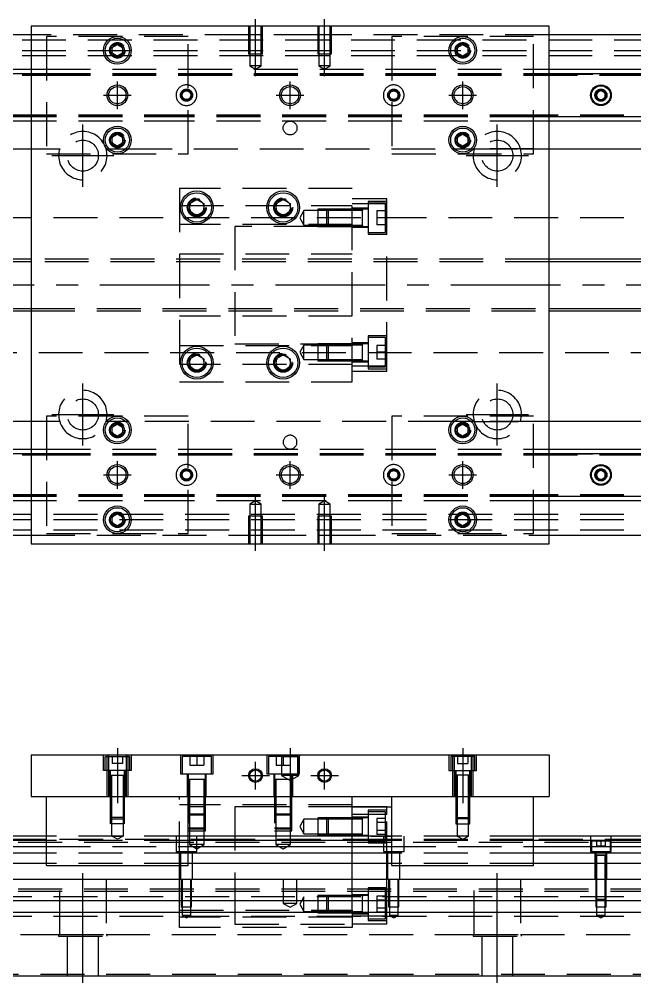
# Model space of a CAD drawing. Extents: x -10 to 668, y -259 to 77.
# Drawn here: x 151.6 to 329.8, y -202.1 to 77 of the extents above; entities that cross this region are included whole.
import ezdxf

# ---------------------------------------------------------------- set-up
doc = ezdxf.new("R2010")
doc.units = 0
doc.linetypes.add('CENTER', pattern=[50.8, 31.75, -6.35, 6.35, -6.35])
doc.linetypes.add('DASHED', pattern=[19.05, 12.7, -6.35])
doc.layers.get('0').update_dxf_attribs({"linetype": 'CONTINUOUS'})
doc.layers.add('CENTER', color=1, linetype='CENTER')

msp = doc.modelspace()

# ---------------------------------------------------------------- linework, layer by layer
at = {"color": 7, "linetype": 'CONTINUOUS'}
for p, q in [((155, 75), (155, -75)), ((305, 75), (155, 75)), ((305, -75), (305, 75)), ((155, 72.5), (0, 72.5)), ((460, 72.5), (305, 72.5)), ((178.5, 68.866026), (180, 69.73205)), ((178.5, 67.133974), (178.5, 68.866026)), ((180, 66.26795), (178.5, 67.133974)), ((180, 69.73205), (181.5, 68.866026)), ((181.5, 67.133974), (180, 66.26795)), ((181.5, 68.866026), (181.5, 67.133974)), ((278.5, 68.866026), (280, 69.73205)), ((278.5, 67.133974), (278.5, 68.866026)), ((280, 66.26795), (278.5, 67.133974)), ((280, 69.73205), (281.5, 68.866026)), ((281.5, 67.133974), (280, 66.26795)), ((281.5, 68.866026), (281.5, 67.133974)), ((0, 62.5), (155, 62.5)), ((305, 62.5), (460, 62.5)), ((0, 61.247728), (155, 61.247728)), ((305, 61.247728), (460, 61.247728)), ((318.75, 55.721688), (320, 56.443376)), ((320, 56.443376), (321.25, 55.721688)), ((318.75, 54.278312), (318.75, 55.721688)), ((320, 53.556624), (318.75, 54.278312)), ((321.25, 54.278312), (320, 53.556624)), ((321.25, 55.721688), (321.25, 54.278312)), ((155, 48.752272), (0, 48.752272)), ((155, 47.5), (0, 47.5)), ((460, 48.752272), (305, 48.752272)), ((460, 47.5), (305, 47.5)), ((178.5, 42.866026), (180, 43.73205)), ((178.5, 41.133974), (178.5, 42.866026)), ((180, 43.73205), (181.5, 42.866026)), ((181.5, 42.866026), (181.5, 41.133974)), ((278.5, 42.866026), (280, 43.73205)), ((278.5, 41.133974), (278.5, 42.866026)), ((280, 43.73205), (281.5, 42.866026)), ((281.5, 42.866026), (281.5, 41.133974)), ((56.708204, 39.5), (155, 39.5)), ((180, 40.26795), (178.5, 41.133974)), ((181.5, 41.133974), (180, 40.26795)), ((280, 40.26795), (278.5, 41.133974)), ((281.5, 41.133974), (280, 40.26795)), ((305, 39.5), (403.291796, 39.5)), ((201, 23.6547), (203, 24.809402)), ((201, 21.3453), (201, 23.6547)), ((203, 24.809402), (205, 23.6547)), ((205, 23.6547), (205, 21.3453)), ((226, 23.6547), (228, 24.809402)), ((226, 21.3453), (226, 23.6547)), ((228, 24.809402), (230, 23.6547)), ((230, 23.6547), (230, 21.3453)), ((203, 20.190598), (201, 21.3453)), ((205, 21.3453), (203, 20.190598)), ((228, 20.190598), (226, 21.3453)), ((230, 21.3453), (228, 20.190598)), ((248, 21.585572), (240.6, 21.585572)), ((240.6, 17.385572), (248, 17.385572)), ((155, 7.5), (40.5, 7.5)), ((410, 7.5), (305, 7.5)), ((40.5, -7.5), (155, -7.5)), ((305, -7.5), (410, -7.5)), ((248, -17.385572), (240.6, -17.385572)), ((201, -21.3453), (203, -20.190598)), ((201, -23.6547), (201, -21.3453)), ((203, -20.190598), (205, -21.3453)), ((205, -21.3453), (205, -23.6547)), ((226, -21.3453), (228, -20.190598)), ((226, -23.6547), (226, -21.3453)), ((228, -20.190598), (230, -21.3453)), ((230, -21.3453), (230, -23.6547)), ((240.6, -21.585572), (248, -21.585572)), ((203, -24.809402), (201, -23.6547)), ((205, -23.6547), (203, -24.809402)), ((228, -24.809402), (226, -23.6547)), ((230, -23.6547), (228, -24.809402)), ((155, -39.5), (56.708204, -39.5)), ((178.5, -41.133974), (180, -40.26795)), ((178.5, -42.866026), (178.5, -41.133974)), ((180, -40.26795), (181.5, -41.133974)), ((181.5, -41.133974), (181.5, -42.866026)), ((278.5, -41.133974), (280, -40.26795)), ((278.5, -42.866026), (278.5, -41.133974)), ((280, -40.26795), (281.5, -41.133974)), ((281.5, -41.133974), (281.5, -42.866026)), ((403.291796, -39.5), (305, -39.5)), ((180, -43.73205), (178.5, -42.866026)), ((181.5, -42.866026), (180, -43.73205)), ((280, -43.73205), (278.5, -42.866026)), ((281.5, -42.866026), (280, -43.73205)), ((0, -47.5), (155, -47.5)), ((0, -48.752272), (155, -48.752272)), ((305, -47.5), (460, -47.5)), ((305, -48.752272), (460, -48.752272)), ((318.75, -54.278312), (320, -53.556624)), ((318.75, -55.721688), (318.75, -54.278312)), ((320, -56.443376), (318.75, -55.721688)), ((320, -53.556624), (321.25, -54.278312)), ((321.25, -55.721688), (320, -56.443376)), ((321.25, -54.278312), (321.25, -55.721688)), ((155, -61.247728), (0, -61.247728)), ((460, -61.247728), (305, -61.247728)), ((155, -62.5), (0, -62.5)), ((460, -62.5), (305, -62.5)), ((178.5, -67.133974), (180, -66.26795)), ((180, -66.26795), (181.5, -67.133974)), ((278.5, -67.133974), (280, -66.26795)), ((280, -66.26795), (281.5, -67.133974)), ((178.5, -68.866026), (178.5, -67.133974)), ((180, -69.73205), (178.5, -68.866026)), ((181.5, -68.866026), (180, -69.73205)), ((181.5, -67.133974), (181.5, -68.866026)), ((278.5, -68.866026), (278.5, -67.133974)), ((280, -69.73205), (278.5, -68.866026)), ((281.5, -68.866026), (280, -69.73205)), ((281.5, -67.133974), (281.5, -68.866026)), ((0, -72.5), (155, -72.5)), ((305, -72.5), (460, -72.5)), ((155, -75), (305, -75)), ((155, -136.12), (155, -148.12)), ((155, -136.12), (305, -136.12)), ((305, -136.12), (305, -148.12)), ((155, -148.12), (305, -148.12)), ((159.5, -168.12), (159.5, -148.12)), ((200.5, -168.12), (200.5, -148.12)), ((248, -159.62), (248, -148.12)), ((259.5, -168.12), (259.5, -148.12)), ((300.5, -168.12), (300.5, -148.12)), ((248, -151.12), (259.5, -151.12)), ((159.5, -159.62), (0, -159.62)), ((159.5, -160.872272), (0, -160.872272)), ((259.5, -159.62), (200.5, -159.62)), ((259.5, -160.872272), (200.5, -160.872272)), ((460, -159.62), (300.5, -159.62)), ((460, -160.872272), (300.5, -160.872272)), ((0, -162.64668), (159.5, -162.64668)), ((159.5, -164.543076), (0, -164.543076)), ((200.5, -162.64668), (259.5, -162.64668)), ((259.5, -164.543076), (200.5, -164.543076)), ((300.5, -162.64668), (460, -162.64668)), ((460, -164.543076), (300.5, -164.543076)), ((159.5, -167.597372), (0, -167.597372)), ((159.5, -168.12), (200.5, -168.12)), ((259.5, -167.597372), (200.5, -167.597372)), ((259.5, -168.12), (300.5, -168.12)), ((460, -167.597372), (300.5, -167.597372)), ((0, -172.12), (460, -172.12)), ((460, -178.42), (0, -178.42)), ((460, -181.82), (0, -181.82)), ((0, -200.12), (460, -200.12))]:
    msp.add_line(p, q, dxfattribs=at)
at = {"color": 3, "linetype": 'DASHED'}
for p, q in [((218.000006, 75), (218.000006, 67)), ((218.35, 75), (218.35, 67)), ((221.65, 67), (221.65, 75)), ((221.999994, 67), (221.999994, 75)), ((238.000006, 75), (238.000006, 67)), ((238.35, 75), (238.35, 67)), ((241.65, 67), (241.65, 75)), ((241.999994, 67), (241.999994, 75)), ((0, 71), (460, 71)), ((218.000006, 72.5), (155, 72.5)), ((200.5, 72), (159.5, 72)), ((159.5, 72), (159.5, 38)), ((200.5, 38), (200.5, 72)), ((221.999994, 72.5), (218.000006, 72.5)), ((238.000006, 72.5), (221.999994, 72.5)), ((241.999994, 72.5), (238.000006, 72.5)), ((305, 72.5), (241.999994, 72.5)), ((300.5, 72), (259.5, 72)), ((259.5, 72), (259.5, 38)), ((300.5, 38), (300.5, 72)), ((0, 68), (460, 68)), ((181.973226, 68.326156), (182, 68)), ((218.000006, 67), (221.999994, 67)), ((218.35, 67), (218.35, 63.5)), ((221.65, 63.5), (221.65, 67)), ((238.000006, 67), (241.999994, 67)), ((238.35, 67), (238.35, 63.5)), ((241.65, 63.5), (241.65, 67)), ((278, 68), (278.023172, 68.30356)), ((0, 66.5), (460, 66.5)), ((155, 62.5), (159.5, 62.5)), ((159.5, 62.5), (200.5, 62.5)), ((200.5, 62.5), (259.5, 62.5)), ((221.65, 63.5), (218.35, 63.5)), ((218.35, 63.5), (220, 62.547372)), ((220, 62.547372), (221.65, 63.5)), ((241.65, 63.5), (238.35, 63.5)), ((238.35, 63.5), (240, 62.547372)), ((240, 62.547372), (241.65, 63.5)), ((259.5, 62.5), (300.5, 62.5)), ((300.5, 62.5), (305, 62.5)), ((0, 61.1147), (155, 61.1147)), ((0, 61.1), (159.5, 61.1)), ((0, 60.8), (159.5, 60.8)), ((155, 61.247728), (159.5, 61.247728)), ((155, 61.1147), (159.5, 61.1147)), ((159.5, 61.247728), (200.5, 61.247728)), ((159.5, 61.1147), (200.5, 61.1147)), ((159.5, 61.1), (200.5, 61.1)), ((159.5, 60.8), (200.5, 60.8)), ((200.5, 61.247728), (259.5, 61.247728)), ((200.5, 61.1147), (259.5, 61.1147)), ((200.5, 61.1), (259.5, 61.1)), ((200.5, 60.8), (259.5, 60.8)), ((259.5, 61.247728), (300.5, 61.247728)), ((259.5, 61.1147), (300.5, 61.1147)), ((259.5, 61.1), (300.5, 61.1)), ((259.5, 60.8), (300.5, 60.8)), ((300.5, 61.247728), (305, 61.247728)), ((300.5, 61.1147), (305, 61.1147)), ((300.5, 61.1), (460, 61.1)), ((300.5, 60.8), (460, 60.8)), ((305, 61.1147), (460, 61.1147)), ((318.5, 55), (318.52041, 55.24661)), ((159.5, 49.2), (0, 49.2)), ((159.5, 48.9), (0, 48.9)), ((155, 48.8853), (0, 48.8853)), ((159.5, 48.8853), (155, 48.8853)), ((159.5, 48.752272), (155, 48.752272)), ((159.5, 47.5), (155, 47.5)), ((200.5, 49.2), (159.5, 49.2)), ((200.5, 48.9), (159.5, 48.9)), ((200.5, 48.8853), (159.5, 48.8853)), ((200.5, 48.752272), (159.5, 48.752272)), ((200.5, 47.5), (159.5, 47.5)), ((259.5, 49.2), (200.5, 49.2)), ((259.5, 48.9), (200.5, 48.9)), ((259.5, 48.8853), (200.5, 48.8853)), ((259.5, 48.752272), (200.5, 48.752272)), ((259.5, 47.5), (200.5, 47.5)), ((300.5, 49.2), (259.5, 49.2)), ((300.5, 48.9), (259.5, 48.9)), ((300.5, 48.8853), (259.5, 48.8853)), ((300.5, 48.752272), (259.5, 48.752272)), ((300.5, 47.5), (259.5, 47.5)), ((460, 49.2), (300.5, 49.2)), ((460, 48.9), (300.5, 48.9)), ((305, 48.8853), (300.5, 48.8853)), ((305, 48.752272), (300.5, 48.752272)), ((305, 47.5), (300.5, 47.5)), ((460, 48.8853), (305, 48.8853)), ((181.973226, 42.326156), (182, 42)), ((281.973226, 42.326156), (282, 42)), ((155, 39.5), (163.291796, 39.5)), ((176.708204, 39.5), (176.877502, 39.5)), ((176.877502, 39.5), (177.55051, 39.5)), ((177.55051, 39.5), (182.44949, 39.5)), ((182.44949, 39.5), (183.122498, 39.5)), ((183.122498, 39.5), (276.877502, 39.5)), ((276.877502, 39.5), (277.55051, 39.5)), ((277.55051, 39.5), (282.44949, 39.5)), ((282.44949, 39.5), (283.122498, 39.5)), ((283.122498, 39.5), (300.5, 39.5)), ((300.5, 39.5), (283.291796, 39.5)), ((296.708204, 39.5), (305, 39.5)), ((159.5, 38), (200.5, 38)), ((259.5, 38), (300.5, 38)), ((198, 28), (198, -28)), ((248, 28), (198, 28)), ((248, -28), (248, 28)), ((198, 23), (248, 23)), ((200.5, 22.5), (200.512884, 22.753488)), ((225.5, 22.5), (225.52689, 22.865682)), ((258, 25), (248, 25)), ((258, 23.49468), (248, 23.49468)), ((252.6, 24.235572), (252.6, 14.735572)), ((258, 24.235572), (252.6, 24.235572)), ((257.6, 23.735572), (252.6, 23.735572)), ((257.6, 15.235572), (257.6, 23.735572)), ((258, 23.49468), (258, 25)), ((258, -23.49468), (258, 23.49468)), ((234, 21.585572), (232.787564, 19.485572)), ((234, 17.385572), (234, 21.585572)), ((238, 21.585572), (234, 21.585572)), ((238, 21.985566), (238, 16.985576)), ((241, 21.985566), (238, 21.985566)), ((240.6, 21.585572), (238, 21.585572)), ((241, 21.985572), (240.6, 21.585572)), ((240.6, 17.385572), (240.6, 21.585572)), ((248, 21.585572), (240.6, 21.585572)), ((241, 21.985572), (241, 16.985572)), ((248, 21.985566), (241, 21.985566)), ((252.6, 22.235572), (248, 22.235572)), ((251.005, 21.985572), (248, 21.98557)), ((251, 21.585572), (248, 21.585572)), ((252.6, 21.985572), (250.995, 21.985572)), ((251, 16.985566), (251, 21.985576)), ((251, 21.585572), (251, 21.985576)), ((251, 21.728174), (251, 21.985572)), ((251, 21.985572), (251, 21.728122)), ((251, 17.24302), (251, 21.728174)), ((251, 17.385572), (251, 21.585572)), ((255.1, 21.485572), (255.1, 19.485572)), ((257.6, 21.485572), (255.1, 21.485572)), ((460, 19.5), (61.969694, 19.5)), ((248, 17.5), (198, 17.5)), ((214, 17), (214, -17)), ((238, 17), (214, 17)), ((232.787564, 19.485572), (234, 17.385572)), ((234, 17.385572), (238, 17.385572)), ((238, 17.385572), (240.6, 17.385572)), ((248, 17), (238, 17)), ((238, 16.985576), (241, 16.985576)), ((240.6, 17.385572), (241, 16.985572)), ((240.6, 17.385572), (248, 17.385572)), ((241, 16.985576), (248, 16.985576)), ((248, 17.385572), (251, 17.385572)), ((248, 16.985574), (251.005, 16.985572)), ((250.995, 16.985572), (252.6, 16.985572)), ((251, 16.985566), (251, 17.385572)), ((251, 17.243038), (251, 16.985572)), ((251, 16.985572), (251, 17.24302)), ((257.6, 19.485572), (255.1, 19.485572)), ((255.1, 19.485572), (255.1, 17.485572)), ((257.6, 17.485572), (255.1, 17.485572)), ((248, 16.735572), (252.6, 16.735572)), ((252.6, 15.235572), (257.6, 15.235572)), ((252.6, 14.735572), (258, 14.735572)), ((198, 9), (248, 9)), ((305, 7.5), (155, 7.5)), ((305, 6.75), (155, 6.75)), ((155, -6.75), (305, -6.75)), ((155, -7.5), (305, -7.5)), ((248, -9), (198, -9)), ((252.6, -16.735572), (248, -16.735572)), ((252.6, -14.735572), (252.6, -24.235572)), ((258, -14.735572), (252.6, -14.735572)), ((257.6, -15.235572), (252.6, -15.235572)), ((257.6, -23.735572), (257.6, -15.235572)), ((61.969694, -19.5), (460, -19.5)), ((198, -17.5), (248, -17.5)), ((214, -17), (238, -17)), ((234, -17.385572), (232.787564, -19.485572)), ((232.787564, -19.485572), (234, -21.585572)), ((234, -21.585572), (234, -17.385572)), ((238, -17.385572), (234, -17.385572)), ((238, -16.985576), (238, -21.985566)), ((241, -16.985576), (238, -16.985576)), ((238, -17), (248, -17)), ((240.6, -17.385572), (238, -17.385572)), ((241, -16.985572), (240.6, -17.385572)), ((240.6, -21.585572), (240.6, -17.385572)), ((248, -17.385572), (240.6, -17.385572)), ((241, -16.985572), (241, -21.985572)), ((248, -16.985576), (241, -16.985576)), ((251.005, -16.985572), (248, -16.985574)), ((251, -17.385572), (248, -17.385572)), ((252.6, -16.985572), (250.995, -16.985572)), ((251, -21.985576), (251, -16.985566)), ((251, -21.985576), (251, -16.985566)), ((251, -17.385572), (251, -16.985566)), ((251, -17.24297), (251, -16.985572)), ((251, -16.985572), (251, -17.24302)), ((251, -21.728122), (251, -17.24297)), ((251, -21.585572), (251, -17.385572)), ((255.1, -17.485572), (255.1, -19.485572)), ((257.6, -17.485572), (255.1, -17.485572)), ((257.6, -19.485572), (255.1, -19.485572)), ((255.1, -19.485572), (255.1, -21.485572)), ((205.483582, -22.213962), (205.5, -22.5)), ((230.483582, -22.213962), (230.5, -22.5)), ((234, -21.585572), (238, -21.585572)), ((238, -21.585572), (240.6, -21.585572)), ((238, -21.985566), (241, -21.985566)), ((240.6, -21.585572), (241, -21.985572)), ((240.6, -21.585572), (248, -21.585572)), ((241, -21.985566), (248, -21.985566)), ((248, -21.585572), (251, -21.585572)), ((248, -21.98557), (251.005, -21.985572)), ((248, -22.235572), (252.6, -22.235572)), ((250.995, -21.985572), (252.6, -21.985572)), ((251, -21.985576), (251, -21.585572)), ((251, -21.728104), (251, -21.985572)), ((251, -21.985572), (251, -21.728122)), ((257.6, -21.485572), (255.1, -21.485572)), ((248, -23), (198, -23)), ((258, -23.49468), (248, -23.49468)), ((258, -25), (248, -25)), ((252.6, -23.735572), (257.6, -23.735572)), ((252.6, -24.235572), (258, -24.235572)), ((258, -25), (258, -23.49468)), ((198, -28), (248, -28)), ((159.5, -38), (159.5, -72)), ((200.5, -38), (159.5, -38)), ((200.5, -72), (200.5, -38)), ((259.5, -38), (259.5, -72)), ((300.5, -38), (259.5, -38)), ((300.5, -72), (300.5, -38)), ((163.291796, -39.5), (155, -39.5)), ((176.877502, -39.5), (176.708204, -39.5)), ((177.55051, -39.5), (176.877502, -39.5)), ((182.44949, -39.5), (177.55051, -39.5)), ((181.973226, -41.673844), (182, -42)), ((183.122498, -39.5), (182.44949, -39.5)), ((276.877502, -39.5), (183.122498, -39.5)), ((277.55051, -39.5), (276.877502, -39.5)), ((282.44949, -39.5), (277.55051, -39.5)), ((278, -42), (278.030168, -41.653934)), ((283.122498, -39.5), (282.44949, -39.5)), ((300.5, -39.5), (283.122498, -39.5)), ((283.291796, -39.5), (300.5, -39.5)), ((305, -39.5), (296.708204, -39.5)), ((0, -48.8853), (155, -48.8853)), ((0, -48.9), (159.5, -48.9)), ((0, -49.2), (159.5, -49.2)), ((155, -47.5), (159.5, -47.5)), ((155, -48.752272), (159.5, -48.752272)), ((155, -48.8853), (159.5, -48.8853)), ((159.5, -47.5), (200.5, -47.5)), ((159.5, -48.752272), (200.5, -48.752272)), ((159.5, -48.8853), (200.5, -48.8853)), ((159.5, -48.9), (200.5, -48.9)), ((159.5, -49.2), (200.5, -49.2)), ((200.5, -47.5), (259.5, -47.5)), ((200.5, -48.752272), (259.5, -48.752272)), ((200.5, -48.8853), (259.5, -48.8853)), ((200.5, -48.9), (259.5, -48.9)), ((200.5, -49.2), (259.5, -49.2)), ((259.5, -47.5), (300.5, -47.5)), ((259.5, -48.752272), (300.5, -48.752272)), ((259.5, -48.8853), (300.5, -48.8853)), ((259.5, -48.9), (300.5, -48.9)), ((259.5, -49.2), (300.5, -49.2)), ((300.5, -47.5), (305, -47.5)), ((300.5, -48.752272), (305, -48.752272)), ((300.5, -48.8853), (305, -48.8853)), ((300.5, -48.9), (460, -48.9)), ((300.5, -49.2), (460, -49.2)), ((305, -48.8853), (460, -48.8853)), ((321.477374, -54.74045), (321.5, -55)), ((159.5, -60.8), (0, -60.8)), ((159.5, -61.1), (0, -61.1)), ((155, -61.1147), (0, -61.1147)), ((159.5, -61.1147), (155, -61.1147)), ((159.5, -61.247728), (155, -61.247728)), ((200.5, -60.8), (159.5, -60.8)), ((200.5, -61.1), (159.5, -61.1)), ((200.5, -61.1147), (159.5, -61.1147)), ((200.5, -61.247728), (159.5, -61.247728)), ((259.5, -60.8), (200.5, -60.8)), ((259.5, -61.1), (200.5, -61.1)), ((259.5, -61.1147), (200.5, -61.1147)), ((259.5, -61.247728), (200.5, -61.247728)), ((300.5, -60.8), (259.5, -60.8)), ((300.5, -61.1), (259.5, -61.1)), ((300.5, -61.1147), (259.5, -61.1147)), ((300.5, -61.247728), (259.5, -61.247728)), ((460, -60.8), (300.5, -60.8)), ((460, -61.1), (300.5, -61.1)), ((305, -61.1147), (300.5, -61.1147)), ((305, -61.247728), (300.5, -61.247728)), ((460, -61.1147), (305, -61.1147)), ((159.5, -62.5), (155, -62.5)), ((200.5, -62.5), (159.5, -62.5)), ((259.5, -62.5), (200.5, -62.5)), ((220, -62.547372), (218.35, -63.5)), ((218.35, -63.5), (220, -63.5)), ((218.35, -63.5), (218.35, -67)), ((221.65, -63.5), (220, -62.547372)), ((220, -63.5), (221.65, -63.5)), ((221.65, -67), (221.65, -63.5)), ((240, -62.547372), (238.35, -63.5)), ((238.35, -63.5), (240, -63.5)), ((238.35, -63.5), (238.35, -67)), ((241.65, -63.5), (240, -62.547372)), ((240, -63.5), (241.65, -63.5)), ((241.65, -67), (241.65, -63.5)), ((300.5, -62.5), (259.5, -62.5)), ((305, -62.5), (300.5, -62.5)), ((460, -66.5), (0, -66.5)), ((460, -68), (0, -68)), ((178, -68), (178.023172, -67.69644)), ((221.999994, -67), (218.000006, -67)), ((218.000006, -67), (218.000006, -75)), ((218.35, -67), (218.35, -75)), ((221.65, -75), (221.65, -67)), ((221.999994, -75), (221.999994, -67)), ((241.999994, -67), (238.000006, -67)), ((238.000006, -67), (238.000006, -75)), ((238.35, -67), (238.35, -75)), ((241.65, -75), (241.65, -67)), ((241.999994, -75), (241.999994, -67)), ((278, -68), (278.023172, -67.69644)), ((460, -71), (0, -71)), ((155, -72.5), (218.000006, -72.5)), ((159.5, -72), (200.5, -72)), ((218.000006, -72.5), (221.999994, -72.5)), ((221.999994, -72.5), (238.000006, -72.5)), ((238.000006, -72.5), (241.999994, -72.5)), ((241.999994, -72.5), (305, -72.5)), ((259.5, -72), (300.5, -72)), ((176, -140.62), (176, -136.12)), ((176.5, -136.62), (183.5, -136.62)), ((176.5, -140.62), (176.5, -136.62)), ((177.000006, -136.62), (177.000006, -136.12)), ((177.000006, -140.62), (177.000006, -136.62)), ((177.5, -148.12), (177.5, -136.12)), ((178.5, -136.62), (178.5, -138.62)), ((180, -136.62), (180, -138.62)), ((181.5, -136.62), (181.5, -138.62)), ((182.5, -136.12), (182.5, -148.12)), ((182.999994, -136.12), (182.999994, -136.62)), ((182.999994, -136.62), (182.999994, -140.62)), ((183.5, -136.62), (183.5, -140.62)), ((184, -136.12), (184, -140.62)), ((198.25, -136.12), (198.25, -141.62)), ((207.25, -136.62), (198.75, -136.62)), ((198.75, -136.62), (198.75, -141.62)), ((201, -136.62), (201, -139.12)), ((203, -136.62), (203, -139.12)), ((205, -136.62), (205, -139.12)), ((207.25, -141.62), (207.25, -136.62)), ((207.75, -141.62), (207.75, -136.12)), ((223.25, -136.12), (223.25, -141.62)), ((232.25, -136.62), (223.75, -136.62)), ((223.75, -136.62), (223.75, -141.62)), ((226, -136.62), (226, -139.12)), ((227.5, -136.62), (227, -136.12)), ((227.5, -136.62), (227.5, -142.12)), ((227.5, -136.62), (232.5, -136.62)), ((228, -136.62), (228, -139.12)), ((230, -136.62), (230, -139.12)), ((232.25, -141.62), (232.25, -136.62)), ((232.5, -136.62), (233, -136.12)), ((232.5, -142.12), (232.5, -136.62)), ((232.75, -141.62), (232.75, -136.12)), ((276, -136.12), (276, -140.62)), ((283.5, -136.62), (276.5, -136.62)), ((276.5, -136.62), (276.5, -140.62)), ((277.000006, -136.12), (277.000006, -136.62)), ((277.000006, -136.62), (277.000006, -140.62)), ((277.5, -136.12), (277.5, -148.12)), ((278.5, -136.62), (278.5, -138.62)), ((280, -136.62), (280, -138.62)), ((281.5, -136.62), (281.5, -138.62)), ((282.5, -148.12), (282.5, -136.12)), ((282.999994, -136.62), (282.999994, -136.12)), ((282.999994, -140.62), (282.999994, -136.62)), ((283.5, -140.62), (283.5, -136.62)), ((284, -140.62), (284, -136.12)), ((180, -138.62), (178.5, -138.62)), ((181.5, -138.62), (180, -138.62)), ((201, -139.12), (203, -139.12)), ((203, -139.12), (205, -139.12)), ((226, -139.12), (228, -139.12)), ((228, -139.12), (230, -139.12)), ((278.5, -138.62), (280, -138.62)), ((280, -138.62), (281.5, -138.62)), ((184, -140.62), (176, -140.62)), ((177.000006, -148.12), (177.000006, -140.62)), ((177.75, -148.12), (177.75, -140.62)), ((177.999994, -142.02), (182.000006, -142.02)), ((177.999994, -142.02), (182.000006, -142.02)), ((177.999994, -142.02), (182.000006, -142.02)), ((178, -142.02), (178, -140.62)), ((178, -142.02), (178, -142.015)), ((178, -142.02), (178.216668, -142.02)), ((178, -142.025), (178, -142.02)), ((178, -148.12), (178, -142.02)), ((178.216668, -142.02), (181.783292, -142.02)), ((178.35, -148.12), (178.35, -142.02)), ((181.65, -142.02), (181.65, -148.12)), ((181.783292, -142.02), (182, -142.02)), ((182, -140.62), (182, -142.02)), ((182, -142.015), (182, -142.02)), ((182, -142.02), (182, -142.025)), ((182, -142.02), (182, -148.12)), ((182.25, -140.62), (182.25, -148.12)), ((182.999994, -140.62), (182.999994, -148.12)), ((198.25, -141.62), (207.75, -141.62)), ((200.25, -141.62), (200.25, -148.12)), ((200.5, -141.62), (200.5, -143.22)), ((205.5, -143.22), (205.5, -141.62)), ((205.75, -148.12), (205.75, -141.62)), ((223.25, -141.62), (232.75, -141.62)), ((225.25, -141.62), (225.25, -148.12)), ((225.5, -141.62), (225.5, -143.22)), ((232.5, -142.12), (227.5, -142.12)), ((227.5, -142.12), (230, -143.563376)), ((230, -143.563376), (232.5, -142.12)), ((230.5, -143.22), (230.5, -141.62)), ((230.75, -148.12), (230.75, -141.62)), ((276, -140.62), (284, -140.62)), ((277.000006, -140.62), (277.000006, -148.12)), ((277.75, -140.62), (277.75, -148.12)), ((282.000006, -142.02), (277.999994, -142.02)), ((282.000006, -142.02), (277.999994, -142.02)), ((282.000006, -142.02), (277.999994, -142.02)), ((278, -140.62), (278, -142.02)), ((278, -142.015), (278, -142.02)), ((278.216708, -142.02), (278, -142.02)), ((278, -142.02), (278, -142.025)), ((278, -142.02), (278, -148.12)), ((281.783332, -142.02), (278.216708, -142.02)), ((278.35, -142.02), (278.35, -148.12)), ((281.65, -148.12), (281.65, -142.02)), ((282, -142.02), (281.783332, -142.02)), ((282, -142.02), (282, -140.62)), ((282, -142.02), (282, -142.015)), ((282, -142.025), (282, -142.02)), ((282, -148.12), (282, -142.02)), ((282.25, -148.12), (282.25, -140.62)), ((282.999994, -148.12), (282.999994, -140.62)), ((205.500006, -143.22), (200.499994, -143.22)), ((200.5, -143.215), (200.5, -143.22)), ((200.757468, -143.22), (200.5, -143.22)), ((200.5, -143.22), (200.5, -143.225)), ((200.5, -143.22), (200.500006, -158.12)), ((205.242552, -143.22), (200.757468, -143.22)), ((200.9, -143.22), (200.9, -148.12)), ((205.1, -148.12), (205.1, -143.22)), ((205.5, -143.22), (205.242552, -143.22)), ((205.5, -143.22), (205.5, -143.215)), ((205.5, -143.225), (205.5, -143.22)), ((205.5, -148.12), (205.5, -143.22)), ((230.500006, -143.22), (225.499994, -143.22)), ((225.5, -143.215), (225.5, -143.22)), ((225.757468, -143.22), (225.5, -143.22)), ((225.5, -143.22), (225.5, -143.225)), ((225.5, -143.22), (225.500006, -158.12)), ((230.242552, -143.22), (225.757468, -143.22)), ((225.9, -143.22), (225.9, -148.12)), ((230.1, -148.12), (230.1, -143.22)), ((230.5, -143.22), (230.242552, -143.22)), ((230.5, -143.22), (230.5, -143.215)), ((230.5, -143.225), (230.5, -143.22)), ((230.5, -148.12), (230.5, -143.22)), ((178, -154.27), (178, -148.12)), ((178.000006, -154.270006), (178.000006, -148.12)), ((178.35, -154.62), (178.35, -148.12)), ((181.65, -148.12), (181.65, -154.62)), ((181.999994, -148.12), (181.999994, -154.270006)), ((182, -148.12), (182, -154.27)), ((198, -168.12), (198, -148.12)), ((248, -150.62), (198, -150.62)), ((200.9, -148.12), (200.9, -153.62)), ((205.1, -153.62), (205.1, -148.12)), ((205.499994, -153.220006), (205.499994, -148.12)), ((205.5, -153.22), (205.5, -148.12)), ((225.9, -148.12), (225.9, -153.62)), ((230.1, -153.62), (230.1, -148.12)), ((230.499994, -153.220006), (230.499994, -148.12)), ((230.5, -153.22), (230.5, -148.12)), ((278, -148.12), (278, -154.27)), ((278.000006, -148.12), (278.000006, -154.270006)), ((278.35, -148.12), (278.35, -154.62)), ((281.65, -154.62), (281.65, -148.12)), ((281.999994, -154.270006), (281.999994, -148.12)), ((282, -154.27), (282, -148.12)), ((200.9, -151.12), (200.5, -151.12)), ((200.5, -153.22), (205.5, -153.22)), ((200.5, -153.22), (200.9, -153.62)), ((205.1, -151.12), (200.9, -151.12)), ((205.5, -151.12), (205.1, -151.12)), ((205.1, -153.62), (205.5, -153.22)), ((205.499994, -158.12), (205.499994, -153.220006)), ((214, -151.12), (214, -181.82)), ((225.5, -151.12), (214, -151.12)), ((225.9, -151.12), (225.5, -151.12)), ((225.5, -153.22), (230.5, -153.22)), ((225.5, -153.22), (225.9, -153.62)), ((230.1, -151.12), (225.9, -151.12)), ((230.5, -151.12), (230.1, -151.12)), ((230.1, -153.62), (230.5, -153.22)), ((230.499994, -158.12), (230.499994, -153.220006)), ((248, -151.12), (230.5, -151.12)), ((253, -151.12), (248, -151.12)), ((253, -153.423062), (248, -153.423062)), ((252.6, -152.12), (252.6, -161.62)), ((258, -152.12), (252.6, -152.12)), ((253, -152.62), (252.6, -152.62)), ((253.35, -151.12), (253, -151.12)), ((253.35, -152.62), (253, -152.62)), ((253.35, -153.423062), (253, -153.423062)), ((256.65, -151.12), (253.35, -151.12)), ((256.65, -152.62), (253.35, -152.62)), ((256.65, -153.423062), (253.35, -153.423062)), ((257, -151.12), (256.65, -151.12)), ((257, -152.62), (256.65, -152.62)), ((257, -153.423062), (256.65, -153.423062)), ((258, -151.12), (257, -151.12)), ((257.6, -152.62), (257, -152.62)), ((258, -153.423062), (257, -153.423062)), ((257.6, -161.12), (257.6, -152.62)), ((258, -153.423062), (258, -151.12)), ((258, -168.12), (258, -153.423062)), ((182, -154.27), (178, -154.27)), ((178.35, -154.62), (178, -154.27)), ((178.000006, -156.12), (178.000006, -154.270006)), ((181.999994, -156.12), (178.000006, -156.12)), ((178.35, -154.62), (181.65, -154.62)), ((178.35, -156.12), (178.35, -154.62)), ((178.35, -159.62), (178.35, -156.12)), ((182, -154.27), (181.65, -154.62)), ((181.65, -154.62), (181.65, -156.12)), ((181.65, -156.12), (181.65, -159.62)), ((181.999994, -154.270006), (181.999994, -156.12)), ((205.1, -153.62), (200.9, -153.62)), ((200.9, -153.62), (200.9, -158.12)), ((205.1, -158.12), (205.1, -153.62)), ((230.1, -153.62), (225.9, -153.62)), ((225.9, -153.62), (225.9, -158.12)), ((230.1, -158.12), (230.1, -153.62)), ((234, -154.77), (232.787564, -156.87)), ((234, -158.97), (234, -154.77)), ((238, -154.77), (234, -154.77)), ((238, -154.370006), (238, -159.369994)), ((240.999994, -154.370006), (238, -154.370006)), ((240.6, -154.77), (238, -154.77)), ((241, -154.37), (240.6, -154.77)), ((240.6, -158.97), (240.6, -154.77)), ((248, -154.77), (240.6, -154.77)), ((248, -154.370006), (240.999994, -154.370006)), ((241, -154.37), (241, -159.37)), ((248, -154.37), (241, -154.37)), ((252.6, -154.12), (248, -154.12)), ((251.005, -154.37), (248, -154.37)), ((251, -154.77), (248, -154.77)), ((252.6, -154.37), (250.995, -154.37)), ((251, -154.77), (251, -154.369994)), ((251, -156.87), (251, -154.369994)), ((251, -159.370006), (251, -154.369994)), ((251, -154.627468), (251, -154.37)), ((251, -154.37), (251, -154.627448)), ((251, -154.627468), (251, -154.37)), ((251, -156.719954), (251, -154.627468)), ((251, -158.97), (251, -154.77)), ((255.1, -154.560598), (255.1, -155.7153)), ((257.6, -154.560598), (255.1, -154.560598)), ((255.1, -155.7153), (255.1, -158.0247)), ((257.6, -155.7153), (255.1, -155.7153)), ((278, -154.27), (282, -154.27)), ((278, -154.27), (278.35, -154.62)), ((278.000006, -154.270006), (278.000006, -156.12)), ((278.000006, -156.12), (281.999994, -156.12)), ((281.65, -154.62), (278.35, -154.62)), ((278.35, -154.62), (278.35, -156.12)), ((278.35, -156.12), (278.35, -159.62)), ((281.65, -154.62), (282, -154.27)), ((281.65, -156.12), (281.65, -154.62)), ((281.65, -159.62), (281.65, -156.12)), ((281.999994, -156.12), (281.999994, -154.270006)), ((200.5, -157.22), (205.5, -157.22)), ((200.5, -157.22), (200.9, -157.62)), ((200.500006, -158.12), (205.499994, -158.12)), ((205.1, -157.62), (200.9, -157.62)), ((200.9, -158.12), (200.9, -162.12)), ((205.1, -157.62), (205.5, -157.22)), ((205.1, -162.12), (205.1, -158.12)), ((225.5, -157.22), (230.5, -157.22)), ((225.5, -157.22), (225.9, -157.62)), ((225.500006, -158.12), (230.499994, -158.12)), ((230.1, -157.62), (225.9, -157.62)), ((225.9, -158.12), (225.9, -162.12)), ((230.1, -157.62), (230.5, -157.22)), ((230.1, -162.12), (230.1, -158.12)), ((232.787564, -156.87), (234, -158.97)), ((234, -158.97), (238, -158.97)), ((238, -158.97), (240.6, -158.97)), ((240.6, -158.97), (248, -158.97)), ((240.6, -158.97), (241, -159.37)), ((240.6, -158.97), (248, -158.97)), ((248, -158.97), (251, -158.97)), ((251, -159.112552), (251, -156.719954)), ((251, -159.370006), (251, -158.97)), ((257.6, -158.0247), (255.1, -158.0247)), ((255.1, -158.0247), (255.1, -159.179402)), ((37, -161.37), (410.005, -161.37)), ((159.5, -160.62), (40.5, -160.62)), ((200.5, -159.62), (159.5, -159.62)), ((214, -160.62), (159.5, -160.62)), ((200.5, -160.872272), (159.5, -160.872272)), ((178.35, -159.62), (181.65, -159.62)), ((180, -160.572628), (178.35, -159.62)), ((181.65, -159.62), (180, -160.572628)), ((197, -159.62), (197, -164.12)), ((203, -164.12), (203, -159.62)), ((206.65, -159.62), (203.35, -159.62)), ((258, -160.62), (214, -160.62)), ((238, -159.369994), (241, -159.369994)), ((241, -159.369994), (248, -159.369994)), ((241, -159.37), (248, -159.369998)), ((248, -159.369998), (251.005, -159.37)), ((248, -172.12), (248, -159.62)), ((250.995, -159.37), (252.6, -159.37)), ((251, -159.37), (251, -159.112552)), ((252.6, -161.12), (257.6, -161.12)), ((252.6, -161.62), (258, -161.62)), ((253.35, -159.62), (259.5, -159.62)), ((257.6, -159.179402), (255.1, -159.179402)), ((300.5, -159.62), (256.65, -159.62)), ((257, -159.62), (257, -164.12)), ((300.5, -160.62), (258, -160.62)), ((300.5, -160.872272), (259.5, -160.872272)), ((263, -164.12), (263, -159.62)), ((281.65, -159.62), (278.35, -159.62)), ((278.35, -159.62), (280, -160.572628)), ((280, -160.572628), (281.65, -159.62)), ((410.005, -160.62), (300.5, -160.62)), ((317, -159.62), (317, -164.12)), ((322.75, -161.12), (317.25, -161.12)), ((317.25, -161.12), (317.25, -164.12)), ((318.75, -161.12), (318.75, -162.42)), ((320, -161.12), (320, -162.42)), ((321.25, -161.12), (321.25, -162.42)), ((322.75, -164.12), (322.75, -161.12)), ((323, -164.12), (323, -159.62)), ((159.5, -162.64668), (200.5, -162.64668)), ((200.5, -164.543076), (159.5, -164.543076)), ((197, -164.12), (203, -164.12)), ((198.25, -164.12), (198.25, -172.12)), ((205.1, -162.12), (200.9, -162.12)), ((200.9, -162.12), (203, -163.332436)), ((201.75, -172.12), (201.75, -164.12)), ((203, -163.332436), (205.1, -162.12)), ((230.1, -162.12), (225.9, -162.12)), ((225.9, -162.12), (228, -163.332436)), ((228, -163.332436), (230.1, -162.12)), ((257, -164.12), (263, -164.12)), ((258.25, -164.12), (258.25, -172.12)), ((259.5, -162.64668), (300.5, -162.64668)), ((300.5, -164.543076), (259.5, -164.543076)), ((261.75, -172.12), (261.75, -164.12)), ((317, -164.12), (323, -164.12)), ((318.25, -164.12), (318.25, -172.12)), ((318.5, -164.12), (318.5, -165.12)), ((318.75, -162.42), (320, -162.42)), ((320, -162.42), (321.25, -162.42)), ((321.5, -165.12), (321.5, -164.12)), ((321.75, -172.12), (321.75, -164.12)), ((321.500006, -165.12), (318.499994, -165.12)), ((319.998804, -165.12), (318.499994, -165.12)), ((318.5, -165.115), (318.5, -165.12)), ((318.5, -165.12), (318.62467, -165.12)), ((318.624678, -165.12), (318.5, -165.12)), ((318.5, -165.12), (318.5, -172.12)), ((318.5, -165.12), (318.5, -165.125)), ((318.62467, -165.12), (321.375392, -165.12)), ((319.998804, -165.12), (318.624678, -165.12)), ((318.75, -165.12), (318.75, -172.12)), ((321.500006, -165.12), (319.998804, -165.12)), ((321.37533, -165.12), (319.998804, -165.12)), ((321.25, -172.12), (321.25, -165.12)), ((321.5, -165.12), (321.37533, -165.12)), ((321.375392, -165.12), (321.5, -165.12)), ((321.5, -165.12), (321.5, -165.115)), ((321.5, -172.12), (321.5, -165.12)), ((321.5, -165.125), (321.5, -165.12)), ((200.5, -167.597372), (159.5, -167.597372)), ((198, -172.12), (198, -168.12)), ((258, -172.12), (258, -168.12)), ((300.5, -167.597372), (259.5, -167.597372)), ((163.291796, -188.12), (163.291796, -172.12)), ((176.708204, -172.12), (176.708204, -188.12)), ((198, -178.42), (198, -172.12)), ((198.500006, -172.12), (198.500006, -178.42)), ((198.75, -172.12), (198.75, -180.12)), ((201.25, -180.12), (201.25, -172.12)), ((201.499994, -178.42), (201.499994, -172.12)), ((228, -172.12), (228, -179.12)), ((232, -179.12), (232, -172.12)), ((248, -178.42), (248, -172.12)), ((258, -178.42), (258, -172.12)), ((258.500006, -172.12), (258.500006, -178.42)), ((258.75, -172.12), (258.75, -180.12)), ((261.25, -180.12), (261.25, -172.12)), ((261.499994, -178.42), (261.499994, -172.12)), ((283.291796, -188.12), (283.291796, -172.12)), ((296.708204, -172.12), (296.708204, -188.12)), ((318.5, -172.12), (318.5, -177.87)), ((318.500006, -172.12), (318.500002, -177.87)), ((318.75, -172.12), (318.75, -178.12)), ((321.25, -178.12), (321.25, -172.12)), ((321.499998, -177.87), (321.499994, -172.12)), ((321.5, -177.87), (321.5, -172.12)), ((37, -174.87), (410.005, -174.87)), ((37, -175.62), (410.005, -175.62)), ((252.6, -174.62), (252.6, -184.12)), ((258, -174.62), (252.6, -174.62)), ((257.6, -175.12), (252.6, -175.12)), ((257.6, -178.42), (257.6, -175.12)), ((460, -177.27), (0, -177.27)), ((198, -181.12), (198, -178.42)), ((198.500006, -178.42), (198.500006, -180.12)), ((201.499994, -180.12), (201.499994, -178.42)), ((234, -177.27), (232.787564, -179.37)), ((234, -181.47), (234, -177.27)), ((241, -176.870002), (238, -176.870006)), ((238, -176.870006), (238, -181.82)), ((241, -176.87), (240.6, -177.27)), ((240.6, -181.47), (240.6, -177.27)), ((241, -176.87), (241, -181.82)), ((248, -176.87), (241, -176.87)), ((248, -176.870006), (241, -176.870002)), ((252.6, -176.62), (248, -176.62)), ((251.005, -176.87), (248, -176.87)), ((248, -181.12), (248, -178.42)), ((252.6, -176.87), (250.995, -176.87)), ((251, -179.37), (251, -176.869994)), ((251, -181.870006), (251, -176.869994)), ((251, -177.27), (251, -176.869994)), ((251, -176.87), (251, -177.127448)), ((251, -177.127468), (251, -176.87)), ((251, -177.127468), (251, -176.87)), ((251, -178.41994), (251, -177.127468)), ((251, -178.42), (251, -177.27)), ((251, -179.219954), (251, -178.41994)), ((251, -181.47), (251, -178.42)), ((255.1, -177.060598), (255.1, -178.2153)), ((257.6, -177.060598), (255.1, -177.060598)), ((255.1, -178.2153), (255.1, -180.5247)), ((257.6, -178.2153), (255.1, -178.2153)), ((257.6, -181.82), (257.6, -178.42)), ((258, -181.82), (258, -178.42)), ((258.500006, -178.42), (258.500006, -180.12)), ((261.499994, -180.12), (261.499994, -178.42)), ((318.5, -177.87), (321.5, -177.87)), ((318.5, -177.87), (318.75, -178.12)), ((318.500002, -177.87), (318.500006, -178.42)), ((318.500006, -178.42), (318.500006, -180.12)), ((321.25, -178.12), (318.75, -178.12)), ((318.75, -178.12), (318.75, -180.12)), ((321.25, -178.12), (321.5, -177.87)), ((321.25, -180.12), (321.25, -178.12)), ((321.499994, -178.42), (321.499998, -177.87)), ((321.499994, -180.12), (321.499994, -178.42)), ((198, -181.12), (248, -181.12)), ((198, -181.82), (198, -181.12)), ((198.500006, -180.12), (201.499994, -180.12)), ((198.75, -180.12), (198.75, -182.62)), ((201.25, -182.62), (201.25, -180.12)), ((232, -179.12), (228, -179.12)), ((228, -179.12), (230, -180.2747)), ((230, -180.2747), (232, -179.12)), ((232.787564, -179.37), (234, -181.47)), ((248, -181.12), (248, -181.82)), ((251, -181.612552), (251, -179.219954)), ((255.1, -180.5247), (255.1, -181.679402)), ((257.6, -180.5247), (255.1, -180.5247)), ((258.500006, -180.12), (261.499994, -180.12)), ((258.75, -180.12), (258.75, -182.62)), ((261.25, -182.62), (261.25, -180.12)), ((318.500006, -180.12), (321.499994, -180.12)), ((318.75, -180.12), (318.75, -182.62)), ((321.25, -182.62), (321.25, -180.12)), ((460, -182.97), (0, -182.97)), ((198, -186.12), (198, -181.82)), ((248, -183.128332), (198, -183.128332)), ((201.25, -182.62), (198.75, -182.62)), ((198.75, -182.62), (200, -183.341688)), ((200, -183.341688), (201.25, -182.62)), ((214, -181.82), (214, -185.12)), ((234, -181.47), (238, -181.47)), ((238, -181.47), (240.6, -181.47)), ((238, -181.82), (238, -181.869994)), ((238, -181.869994), (241, -181.869998)), ((240.6, -181.47), (248, -181.47)), ((240.6, -181.47), (240.95, -181.82)), ((240.95, -181.82), (241, -181.87)), ((241, -181.82), (241, -181.87)), ((241, -181.869998), (248, -181.869994)), ((241, -181.87), (248, -181.87)), ((248, -181.47), (251, -181.47)), ((248, -181.82), (248, -186.12)), ((248, -181.87), (251, -181.87)), ((248, -182.12), (252.6, -182.12)), ((258, -182.816938), (248, -182.816938)), ((250.995, -181.87), (251, -181.87)), ((251, -181.82), (251, -181.47)), ((251, -181.82059), (251, -181.612552)), ((251, -181.870006), (251, -181.82)), ((251, -181.87), (251, -181.82059)), ((251, -181.87), (252.6, -181.87)), ((251, -181.87), (251.005, -181.87)), ((252.6, -183.62), (257.6, -183.62)), ((252.6, -184.12), (258, -184.12)), ((257.6, -181.679402), (255.1, -181.679402)), ((257.6, -183.62), (257.6, -181.82)), ((258, -182.816938), (258, -181.82)), ((258, -185.12), (258, -182.816938)), ((261.25, -182.62), (258.75, -182.62)), ((258.75, -182.62), (260, -183.341688)), ((260, -183.341688), (261.25, -182.62)), ((321.25, -182.62), (318.75, -182.62)), ((318.75, -182.62), (320, -183.341688)), ((320, -183.341688), (321.25, -182.62)), ((248, -186.12), (198, -186.12)), ((214, -185.12), (248, -185.12)), ((258, -185.12), (248, -185.12)), ((56.708204, -188.12), (163.291796, -188.12)), ((163, -188.12), (163, -188.62)), ((163, -188.62), (177, -188.62)), ((163.291796, -188.12), (176.708204, -188.12)), ((165.5, -188.62), (165.5, -200.12)), ((174.5, -200.12), (174.5, -188.62)), ((176.708204, -188.12), (283.291796, -188.12)), ((177, -188.62), (177, -188.12)), ((283, -188.12), (283, -188.62)), ((283, -188.62), (297, -188.62)), ((283.291796, -188.12), (296.708204, -188.12)), ((285.5, -188.62), (285.5, -200.12)), ((294.5, -200.12), (294.5, -188.62)), ((296.708204, -188.12), (403.291796, -188.12)), ((297, -188.62), (297, -188.12)), ((62.499994, -199.62), (460, -199.62))]:
    msp.add_line(p, q, dxfattribs=at)
at = {"color": 3, "linetype": 'CONTINUOUS'}
for p, q in [((155, 6.75), (40.5, 6.75)), ((410, 6.75), (305, 6.75)), ((40.5, -6.75), (155, -6.75)), ((305, -6.75), (410, -6.75))]:
    msp.add_line(p, q, dxfattribs=at)
at = {"color": 7, "linetype": 'CONTINUOUS'}
for centre, radius in [((180, 68), 4), ((180, 68), 3.5), ((280, 68), 4), ((280, 68), 3.5), ((180, 55), 2.5), ((230, 55), 3), ((230, 55), 2.5), ((280, 55), 2.5), ((320, 55), 3), ((320, 55), 2.75), ((180, 42), 4), ((180, 42), 3.5), ((280, 42), 4), ((280, 42), 3.5), ((203, 22.5), 4.75), ((203, 22.5), 4.25), ((228, 22.5), 4.75), ((228, 22.5), 4.25), ((203, -22.5), 4.75), ((203, -22.5), 4.25), ((228, -22.5), 4.75), ((228, -22.5), 4.25), ((180, -42), 4), ((180, -42), 3.5), ((280, -42), 4), ((280, -42), 3.5), ((180, -55), 2.5), ((230, -55), 3), ((230, -55), 2.5), ((280, -55), 2.5), ((320, -55), 3), ((320, -55), 2.75), ((180, -68), 4), ((280, -68), 4), ((180, -68), 3.5), ((280, -68), 3.5), ((220, -142.12), 1.65), ((240, -142.12), 1.65)]:
    msp.add_circle(centre, radius, dxfattribs=at)
at = {"color": 3, "linetype": 'DASHED'}
for centre, radius in [((180, 68), 2.25), ((180, 68), 2), ((280, 68), 2.25), ((280, 68), 2), ((200, 55), 1.75), ((200, 55), 1.5), ((200, 55), 1.25), ((260, 55), 1.75), ((260, 55), 1.5), ((260, 55), 1.25), ((320, 55), 1.75), ((320, 55), 1.5), ((230, 45.5), 2), ((170, 37.5), 4.5), ((180, 42), 2.25), ((180, 42), 2), ((280, 42), 2.25), ((280, 42), 2), ((290, 37.5), 4.5), ((203, 22.5), 2.75), ((228, 22.5), 2.75), ((203, 22.5), 2.5), ((228, 22.5), 2.5), ((203, -22.5), 2.75), ((203, -22.5), 2.5), ((228, -22.5), 2.75), ((228, -22.5), 2.5), ((170, -37.5), 4.5), ((290, -37.5), 4.5), ((180, -42), 2.25), ((180, -42), 2), ((280, -42), 2.25), ((280, -42), 2), ((200, -55), 1.75), ((200, -55), 1.5), ((200, -55), 1.25), ((260, -55), 1.75), ((260, -55), 1.5), ((260, -55), 1.25), ((320, -55), 1.75), ((320, -55), 1.5), ((180, -68), 2.25), ((180, -68), 2), ((280, -68), 2.25), ((280, -68), 2)]:
    msp.add_circle(centre, radius, dxfattribs=at)
at = {"color": 3, "linetype": 'CONTINUOUS'}
for centre, radius in [((180, 55), 3), ((280, 55), 3), ((180, -55), 3), ((280, -55), 3), ((220, -142.12), 2), ((240, -142.12), 2)]:
    msp.add_circle(centre, radius, dxfattribs=at)
at = {"color": 7, "linetype": 'CONTINUOUS'}
for centre, radius, start, end in [((180, 68), 1.65, 155.380023, 180), ((180, 68), 1.65, 180, 204.619977), ((180, 68), 1.65, 144.619977, 155.380023), ((180, 68), 1.65, 204.619977, 215.380023), ((180, 68), 1.65, 95.380023, 144.619977), ((180, 68), 1.65, 215.380023, 264.619977), ((180, 68), 1.65, 84.619977, 95.380023), ((180, 68), 1.65, 35.380023, 84.619977), ((180, 68), 1.65, 275.380023, 324.619977), ((180, 68), 1.65, 24.619977, 35.380023), ((180, 68), 1.65, 324.619977, 335.380023), ((180, 68), 1.65, 335.380023, 24.619977), ((280, 68), 1.65, 155.380023, 180), ((280, 68), 1.65, 180, 204.619977), ((280, 68), 1.65, 144.619977, 155.380023), ((280, 68), 1.65, 204.619977, 215.380023), ((280, 68), 1.65, 95.380023, 144.619977), ((280, 68), 1.65, 215.380023, 264.619977), ((280, 68), 1.65, 84.619977, 95.380023), ((280, 68), 1.65, 35.380023, 84.619977), ((280, 68), 1.65, 275.380023, 324.619977), ((280, 68), 1.65, 24.619977, 35.380023), ((280, 68), 1.65, 324.619977, 335.380023), ((280, 68), 1.65, 335.380023, 24.619977), ((180, 68), 1.65, 264.619977, 275.380023), ((280, 68), 1.65, 264.619977, 275.380023), ((320, 55), 1.25, 120, 180), ((320, 55), 1.25, 60, 120), ((320, 55), 1.25, 0, 60), ((320, 55), 1.25, 180, 240), ((320, 55), 1.25, 240, 300), ((320, 55), 1.25, 300, 0), ((180, 42), 1.65, 155.380023, 180), ((180, 42), 1.65, 180, 204.619977), ((180, 42), 1.65, 144.619977, 155.380023), ((180, 42), 1.65, 95.380023, 144.619977), ((180, 42), 1.65, 84.619977, 95.380023), ((180, 42), 1.65, 35.380023, 84.619977), ((180, 42), 1.65, 24.619977, 35.380023), ((180, 42), 1.65, 335.380023, 24.619977), ((280, 42), 1.65, 155.380023, 180), ((280, 42), 1.65, 180, 204.619977), ((280, 42), 1.65, 144.619977, 155.380023), ((280, 42), 1.65, 95.380023, 144.619977), ((280, 42), 1.65, 84.619977, 95.380023), ((280, 42), 1.65, 35.380023, 84.619977), ((280, 42), 1.65, 24.619977, 35.380023), ((280, 42), 1.65, 335.380023, 24.619977), ((180, 42), 1.65, 204.619977, 215.380023), ((180, 42), 1.65, 215.380023, 264.619977), ((180, 42), 1.65, 264.619977, 275.380023), ((180, 42), 1.65, 275.380023, 324.619977), ((180, 42), 1.65, 324.619977, 335.380023), ((280, 42), 1.65, 204.619977, 215.380023), ((280, 42), 1.65, 215.380023, 264.619977), ((280, 42), 1.65, 264.619977, 275.380023), ((280, 42), 1.65, 275.380023, 324.619977), ((280, 42), 1.65, 324.619977, 335.380023), ((203, 22.5), 2.1, 162.24721, 180), ((203, 22.5), 2.1, 180, 197.75279), ((203, 22.5), 2.1, 137.75279, 162.24721), ((203, 22.5), 2.1, 102.24721, 137.75279), ((203, 22.5), 2.1, 77.75279, 102.24721), ((203, 22.5), 2.1, 42.24721, 77.75279), ((203, 22.5), 2.1, 17.75279, 42.24721), ((203, 22.5), 2.1, 342.24721, 17.75279), ((228, 22.5), 2.1, 162.24721, 180), ((228, 22.5), 2.1, 180, 197.75279), ((228, 22.5), 2.1, 137.75279, 162.24721), ((228, 22.5), 2.1, 102.24721, 137.75279), ((228, 22.5), 2.1, 77.75279, 102.24721), ((228, 22.5), 2.1, 42.24721, 77.75279), ((228, 22.5), 2.1, 17.75279, 42.24721), ((228, 22.5), 2.1, 342.24721, 17.75279), ((203, 22.5), 2.1, 197.75279, 222.24721), ((203, 22.5), 2.1, 222.24721, 257.75279), ((203, 22.5), 2.1, 257.75279, 282.24721), ((203, 22.5), 2.1, 282.24721, 317.75279), ((203, 22.5), 2.1, 317.75279, 342.24721), ((228, 22.5), 2.1, 197.75279, 222.24721), ((228, 22.5), 2.1, 222.24721, 257.75279), ((228, 22.5), 2.1, 257.75279, 282.24721), ((228, 22.5), 2.1, 282.24721, 317.75279), ((228, 22.5), 2.1, 317.75279, 342.24721), ((203, -22.5), 2.1, 162.24721, 180), ((203, -22.5), 2.1, 137.75279, 162.24721), ((203, -22.5), 2.1, 102.24721, 137.75279), ((203, -22.5), 2.1, 77.75279, 102.24721), ((203, -22.5), 2.1, 42.24721, 77.75279), ((203, -22.5), 2.1, 17.75279, 42.24721), ((203, -22.5), 2.1, 342.24721, 17.75279), ((228, -22.5), 2.1, 162.24721, 180), ((228, -22.5), 2.1, 137.75279, 162.24721), ((228, -22.5), 2.1, 102.24721, 137.75279), ((228, -22.5), 2.1, 77.75279, 102.24721), ((228, -22.5), 2.1, 42.24721, 77.75279), ((228, -22.5), 2.1, 17.75279, 42.24721), ((228, -22.5), 2.1, 342.24721, 17.75279), ((203, -22.5), 2.1, 180, 197.75279), ((203, -22.5), 2.1, 197.75279, 222.24721), ((203, -22.5), 2.1, 222.24721, 257.75279), ((203, -22.5), 2.1, 257.75279, 282.24721), ((203, -22.5), 2.1, 282.24721, 317.75279), ((203, -22.5), 2.1, 317.75279, 342.24721), ((228, -22.5), 2.1, 180, 197.75279), ((228, -22.5), 2.1, 197.75279, 222.24721), ((228, -22.5), 2.1, 222.24721, 257.75279), ((228, -22.5), 2.1, 257.75279, 282.24721), ((228, -22.5), 2.1, 282.24721, 317.75279), ((228, -22.5), 2.1, 317.75279, 342.24721), ((180, -42), 1.65, 155.380023, 180), ((180, -42), 1.65, 144.619977, 155.380023), ((180, -42), 1.65, 95.380023, 144.619977), ((180, -42), 1.65, 84.619977, 95.380023), ((180, -42), 1.65, 35.380023, 84.619977), ((180, -42), 1.65, 24.619977, 35.380023), ((180, -42), 1.65, 335.380023, 24.619977), ((280, -42), 1.65, 155.380023, 180), ((280, -42), 1.65, 144.619977, 155.380023), ((280, -42), 1.65, 95.380023, 144.619977), ((280, -42), 1.65, 84.619977, 95.380023), ((280, -42), 1.65, 35.380023, 84.619977), ((280, -42), 1.65, 24.619977, 35.380023), ((280, -42), 1.65, 335.380023, 24.619977), ((180, -42), 1.65, 180, 204.619977), ((180, -42), 1.65, 204.619977, 215.380023), ((180, -42), 1.65, 215.380023, 264.619977), ((180, -42), 1.65, 264.619977, 275.380023), ((180, -42), 1.65, 275.380023, 324.619977), ((180, -42), 1.65, 324.619977, 335.380023), ((280, -42), 1.65, 180, 204.619977), ((280, -42), 1.65, 204.619977, 215.380023), ((280, -42), 1.65, 215.380023, 264.619977), ((280, -42), 1.65, 264.619977, 275.380023), ((280, -42), 1.65, 275.380023, 324.619977), ((280, -42), 1.65, 324.619977, 335.380023), ((320, -55), 1.25, 120, 180), ((320, -55), 1.25, 180, 240), ((320, -55), 1.25, 60, 120), ((320, -55), 1.25, 0, 60), ((320, -55), 1.25, 300, 0), ((320, -55), 1.25, 240, 300), ((180, -68), 1.65, 95.380023, 144.619977), ((180, -68), 1.65, 84.619977, 95.380023), ((180, -68), 1.65, 35.380023, 84.619977), ((280, -68), 1.65, 95.380023, 144.619977), ((280, -68), 1.65, 84.619977, 95.380023), ((280, -68), 1.65, 35.380023, 84.619977), ((180, -68), 1.65, 155.380023, 180), ((180, -68), 1.65, 180, 204.619977), ((180, -68), 1.65, 144.619977, 155.380023), ((180, -68), 1.65, 204.619977, 215.380023), ((180, -68), 1.65, 215.380023, 264.619977), ((180, -68), 1.65, 264.619977, 275.380023), ((180, -68), 1.65, 275.380023, 324.619977), ((180, -68), 1.65, 24.619977, 35.380023), ((180, -68), 1.65, 324.619977, 335.380023), ((180, -68), 1.65, 335.380023, 24.619977), ((280, -68), 1.65, 155.380023, 180), ((280, -68), 1.65, 180, 204.619977), ((280, -68), 1.65, 144.619977, 155.380023), ((280, -68), 1.65, 204.619977, 215.380023), ((280, -68), 1.65, 215.380023, 264.619977), ((280, -68), 1.65, 264.619977, 275.380023), ((280, -68), 1.65, 275.380023, 324.619977), ((280, -68), 1.65, 24.619977, 35.380023), ((280, -68), 1.65, 324.619977, 335.380023), ((280, -68), 1.65, 335.380023, 24.619977)]:
    msp.add_arc(centre, radius, start, end, dxfattribs=at)
at = {"color": 3, "linetype": 'DASHED'}
for centre, radius, start, end in [((200, 55), 3, 90, 326.44269), ((200, 55), 3, 33.55731, 90), ((200, 55), 3, 22.331645, 33.55731), ((200, 55), 3, 337.668355, 22.331645), ((260, 55), 3, 157.668355, 202.331645), ((260, 55), 3, 146.44269, 157.668355), ((260, 55), 3, 213.55731, 90), ((260, 55), 3, 90, 146.44269), ((200, 55), 3, 326.44269, 337.668355), ((260, 55), 3, 202.331645, 213.55731), ((170, 37.5), 7, 16.60155, 163.39845), ((290, 37.5), 7, 16.60155, 163.39845), ((170, 37.5), 7, 163.39845, 16.60155), ((290, 37.5), 7, 163.39845, 16.60155), ((170, -37.5), 7, 343.39845, 196.60155), ((290, -37.5), 7, 343.39845, 196.60155), ((170, -37.5), 7, 196.60155, 343.39845), ((290, -37.5), 7, 196.60155, 343.39845), ((230, -45.5), 2, 90, 270), ((230, -45.5), 2, 270, 90), ((200, -55), 3, 90, 326.44269), ((200, -55), 3, 33.55731, 90), ((260, -55), 3, 213.55731, 90), ((260, -55), 3, 90, 146.44269), ((200, -55), 3, 22.331645, 33.55731), ((200, -55), 3, 337.668355, 22.331645), ((260, -55), 3, 157.668355, 202.331645), ((260, -55), 3, 146.44269, 157.668355), ((200, -55), 3, 326.44269, 337.668355), ((260, -55), 3, 202.331645, 213.55731)]:
    msp.add_arc(centre, radius, start, end, dxfattribs=at)
at = {"layer": 'CENTER', "color": 1, "linetype": 'CENTER'}
for p, q in [((220, 60.547372), (220, 77)), ((240, 60.547372), (240, 77)), ((180, 51), (180, 59)), ((230, 51), (230, 59)), ((280, 51), (280, 59)), ((176, 55), (184, 55)), ((226, 55), (234, 55)), ((276, 55), (284, 55)), ((170, 28.5), (170, 46.5)), ((290, 28.5), (290, 46.5)), ((161, 37.5), (179, 37.5)), ((281, 37.5), (299, 37.5)), ((511.502205, 0), (-10.32213, 0)), ((170, -46.5), (170, -28.5)), ((290, -46.5), (290, -28.5)), ((161, -37.5), (179, -37.5)), ((281, -37.5), (299, -37.5)), ((180, -59), (180, -51)), ((230, -59), (230, -51)), ((280, -59), (280, -51)), ((176, -55), (184, -55)), ((226, -55), (234, -55)), ((276, -55), (284, -55)), ((220, -77), (220, -60.547372)), ((240, -77), (240, -60.547372)), ((180, -134.12), (180, -150.12)), ((230, -134.12), (230, -145.563376)), ((280, -134.12), (280, -150.12)), ((220, -146.12), (220, -138.12)), ((240, -146.12), (240, -138.12)), ((216, -142.12), (224, -142.12)), ((236, -142.12), (244, -142.12)), ((170, -202.12), (170, -170.12)), ((290, -202.12), (290, -170.12))]:
    msp.add_line(p, q, dxfattribs=at)

doc.saveas('drawing.dxf')
